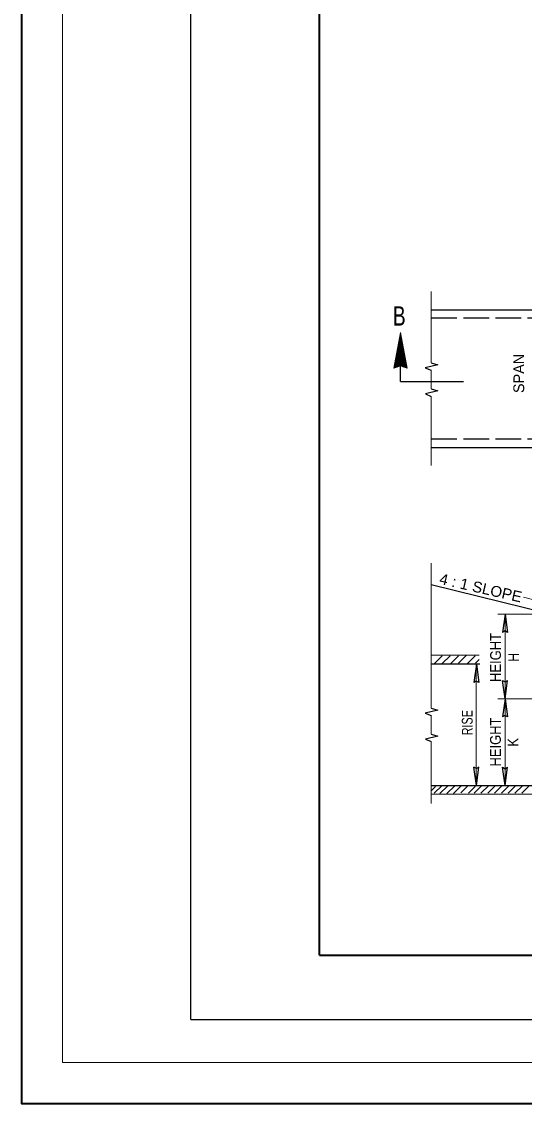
# Model space of a CAD drawing. Extents: x -1677 to -38, y -361 to 186.
# Drawn here: x -1677.4 to -1618.7, y -360.6 to -234.5 of the extents above; entities that cross this region are included whole.
import ezdxf

# ---------------------------------------------------------------- set-up
doc = ezdxf.new("R2010")
doc.units = 0
doc.header["$LTSCALE"] = 0.5
doc.linetypes.add('LONG_DASHED', pattern=[7.5, 6, -1.5])
doc.layers.add('1', color=7, linetype='Continuous', lineweight=25)
doc.layers.add('15', color=7, linetype='Continuous', lineweight=13)

msp = doc.modelspace()

# ---------------------------------------------------------------- linework, layer by layer
at = {"layer": '1', "lineweight": 13}
for p, q in [((-1672.6502, -355.8203), (-1672.6502, -125.8377)), ((-1629.6149, -265.9717), (-1629.6149, -274.2858)), ((-1629.6149, -275.3749), (-1629.6149, -275.1491)), ((-1629.6149, -277.3253), (-1629.6149, -275.1491)), ((-1629.6149, -286.2303), (-1629.6149, -278.1842)), ((-1629.6149, -314.527), (-1629.6149, -297.6419)), ((-1618.866, -301.6022), (-1615.8992, -302.341)), ((-1621.8532, -303.5622), (-1616.4482, -303.5622)), ((-1621.0061, -313.4278), (-1621.0061, -303.5622)), ((-1629.6149, -308.3582), (-1624.009, -308.3582)), ((-1629.2458, -309.3166), (-1628.3402, -308.4112)), ((-1628.3299, -309.3166), (-1627.4243, -308.4112)), ((-1627.3435, -309.3166), (-1626.4378, -308.4112)), ((-1626.4274, -309.2813), (-1625.5218, -308.3759)), ((-1625.4102, -309.3433), (-1624.5045, -308.4378)), ((-1624.4633, -309.292), (-1624.0131, -308.8412)), ((-1624.3618, -309.3709), (-1624.3618, -323.4753)), ((-1621.8532, -313.4278), (-1617.0487, -313.4278)), ((-1621.0061, -313.4278), (-1621.0061, -323.5459)), ((-1629.6149, -317.5666), (-1629.6149, -315.3903)), ((-1629.6149, -325.6266), (-1629.6149, -318.4255)), ((-1629.6149, -324.1674), (-1629.1249, -323.6776)), ((-1629.2648, -324.4541), (-1628.3597, -323.5487)), ((-1628.5952, -324.4892), (-1627.6902, -323.5838)), ((-1627.7849, -324.4892), (-1626.8799, -323.5838)), ((-1627.0097, -324.4892), (-1626.1047, -323.5838)), ((-1626.1539, -324.408), (-1625.3685, -323.6222)), ((-1625.2599, -324.4388), (-1624.4745, -323.653)), ((-1624.6141, -324.4541), (-1623.7091, -323.5487)), ((-1623.8191, -324.4541), (-1622.9139, -323.5487)), ((-1623.0235, -324.4541), (-1622.1187, -323.5487)), ((-1622.2282, -324.4541), (-1621.3228, -323.5487)), ((-1621.4327, -324.4541), (-1620.527, -323.5487)), ((-1620.637, -324.4541), (-1619.732, -323.5487)), ((-1619.8418, -324.4541), (-1618.9364, -323.5487)), ((-1619.0462, -324.4541), (-1618.1412, -323.5487)), ((-1629.6149, -324.5584), (-1535.4008, -324.5584)), ((-1672.6502, -355.8203), (-1312.6768, -355.8203))]:
    msp.add_line(p, q, dxfattribs=at)
at = {"layer": '1', "lineweight": 40}
for q in [(-1642.6527, -138.3369), (-1317.6768, -343.3212)]:
    msp.add_line((-1642.6527, -343.3212), q, dxfattribs=at)
at = {"layer": '1'}
for p, q in [((-1629.6149, -268.1078), (-1616.1598, -268.1078)), ((-1633.1976, -276.4372), (-1633.1976, -273.0707)), ((-1633.1976, -276.4372), (-1625.8501, -276.4372)), ((-1629.6149, -284.1591), (-1616.0973, -284.1591)), ((-1629.6149, -300.0991), (-1601.1827, -307.168)), ((-1621.0071, -303.5626), (-1621.2996, -305.6913)), ((-1621.0071, -303.5626), (-1620.7146, -305.6913)), ((-1629.6149, -309.3709), (-1623.9444, -309.3709)), ((-1624.3524, -309.417), (-1624.6449, -311.5457)), ((-1624.3524, -309.417), (-1624.0599, -311.5457)), ((-1621.0061, -313.4278), (-1621.2986, -311.2991)), ((-1621.0061, -313.4278), (-1620.7136, -311.2991)), ((-1621.0061, -313.4278), (-1621.2986, -315.5566)), ((-1621.0061, -313.4278), (-1620.7136, -315.5566)), ((-1624.3452, -323.5455), (-1624.6377, -321.4167)), ((-1624.3452, -323.5455), (-1624.0527, -321.4167)), ((-1621.0061, -323.5459), (-1621.2986, -321.4172)), ((-1621.0061, -323.5459), (-1620.7136, -321.4172)), ((-1629.6149, -323.5459), (-1535.4039, -323.5459)), ((-1657.651, -350.8203), (-1312.6768, -350.8203))]:
    msp.add_line(p, q, dxfattribs=at)
at = {"layer": '1', "linetype": 'LONG_DASHED'}
for p, q in [((-1629.6149, -269.0126), (-1616.1598, -269.0126)), ((-1629.6149, -283.1466), (-1616.1237, -283.1466))]:
    msp.add_line(p, q, dxfattribs=at)
at = {"layer": '1', "lineweight": 35}
msp.add_lwpolyline([(-1307.6739, -90.4184), (-1677.4181, -90.4184), (-1677.4181, -360.5953), (-1307.6739, -360.5953)], close=True, dxfattribs=at)
at = {"layer": '1'}
for points in [[(-1657.651, -350.8203), (-1657.651, -130.8369), (-1312.6768, -130.8369)], [(-1629.6149, -274.2858), (-1628.8509, -274.5028), (-1630.3072, -274.8526), (-1629.6149, -275.1491)], [(-1629.6149, -277.3253), (-1628.8291, -277.5474), (-1630.2855, -277.8974), (-1629.6149, -278.1842)], [(-1620.7146, -305.6913), (-1621.01, -305.5266), (-1621.2996, -305.6913)], [(-1624.0599, -311.5457), (-1624.3553, -311.3809), (-1624.6449, -311.5457)], [(-1621.2986, -311.2991), (-1621.0031, -311.4638), (-1620.7136, -311.2991)], [(-1629.6149, -314.527), (-1628.851, -314.7441), (-1630.3072, -315.0938), (-1629.6149, -315.3903)], [(-1620.7136, -315.5566), (-1621.0091, -315.3919), (-1621.2986, -315.5566)], [(-1629.6149, -317.5666), (-1628.8291, -317.7887), (-1630.2856, -318.1387), (-1629.6149, -318.4255)], [(-1624.0527, -321.4167), (-1624.3483, -321.5813), (-1624.6377, -321.4167)], [(-1621.2986, -321.4172), (-1621.0031, -321.5818), (-1620.7136, -321.4172)]]:
    msp.add_lwpolyline(points, dxfattribs=at)
at = {"layer": '15'}
for p, q in [((-1633.1318, -271.0866), (-1633.2578, -271.0866)), ((-1633.1376, -271.0562), (-1633.252, -271.0562)), ((-1633.2501, -274.6445), (-1633.2501, -271.0438)), ((-1633.1434, -271.0258), (-1633.2458, -271.0258)), ((-1633.1487, -270.9955), (-1633.2407, -270.9955)), ((-1633.1543, -270.9655), (-1633.2351, -270.9655)), ((-1633.1597, -270.9347), (-1633.2292, -270.9347)), ((-1633.1647, -270.9047), (-1633.2238, -270.9047)), ((-1633.2195, -274.6332), (-1633.2195, -270.8837)), ((-1633.1713, -270.8738), (-1633.217, -270.8738)), ((-1633.1766, -270.8433), (-1633.2116, -270.8433)), ((-1633.182, -270.8132), (-1633.2063, -270.8132)), ((-1633.1878, -270.7833), (-1633.2001, -270.7833)), ((-1633.193, -270.7524), (-1633.1941, -270.7524)), ((-1633.1895, -274.6428), (-1633.1895, -270.7747)), ((-1633.1592, -274.6534), (-1633.1592, -270.9409)), ((-1632.9043, -272.3316), (-1633.4934, -272.3316)), ((-1633.4932, -274.7272), (-1633.4932, -272.3243)), ((-1632.9095, -272.3012), (-1633.4882, -272.3012)), ((-1632.9149, -272.2707), (-1633.483, -272.2707)), ((-1632.9207, -272.2405), (-1633.4766, -272.2405)), ((-1632.9263, -272.2105), (-1633.4713, -272.2105)), ((-1632.9313, -272.1797), (-1633.4655, -272.1797)), ((-1633.4628, -274.7176), (-1633.4628, -272.1642)), ((-1632.9372, -272.1492), (-1633.4597, -272.1492)), ((-1632.9426, -272.1188), (-1633.4533, -272.1188)), ((-1632.9487, -272.0888), (-1633.4478, -272.0888)), ((-1632.9541, -272.0587), (-1633.4426, -272.0587)), ((-1632.9592, -272.0278), (-1633.4363, -272.0278)), ((-1633.432, -274.707), (-1633.432, -272.0043)), ((-1632.9647, -271.9982), (-1633.4313, -271.9982)), ((-1632.9703, -271.967), (-1633.4249, -271.967)), ((-1632.9762, -271.9368), (-1633.4195, -271.9368)), ((-1632.9816, -271.9063), (-1633.4134, -271.9063)), ((-1632.9878, -271.8768), (-1633.4076, -271.8768)), ((-1633.4022, -274.6968), (-1633.4022, -271.8442)), ((-1632.9926, -271.8459), (-1633.4022, -271.8459)), ((-1632.9988, -271.8159), (-1633.3959, -271.8159)), ((-1633.0041, -271.7855), (-1633.3905, -271.7855)), ((-1633.0099, -271.7545), (-1633.3845, -271.7545)), ((-1633.0149, -271.7245), (-1633.3791, -271.7245)), ((-1633.0207, -271.6937), (-1633.3734, -271.6937)), ((-1633.3718, -274.6855), (-1633.3718, -271.6842)), ((-1633.0259, -271.6645), (-1633.3672, -271.6645)), ((-1633.0322, -271.6332), (-1633.3618, -271.6332)), ((-1633.0372, -271.6033), (-1633.3557, -271.6033)), ((-1633.0428, -271.5726), (-1633.3499, -271.5726)), ((-1633.0483, -271.5426), (-1633.3437, -271.5426)), ((-1633.3413, -274.6753), (-1633.3413, -271.5247)), ((-1633.0541, -271.5113), (-1633.3384, -271.5113)), ((-1633.0595, -271.4812), (-1633.3328, -271.4812)), ((-1633.0655, -271.4513), (-1633.3267, -271.4513)), ((-1633.0709, -271.4203), (-1633.3213, -271.4203)), ((-1633.0766, -271.3903), (-1633.3153, -271.3903)), ((-1633.3109, -274.6651), (-1633.3109, -271.3645)), ((-1633.0824, -271.3595), (-1633.3099, -271.3595)), ((-1633.0878, -271.3295), (-1633.3038, -271.3295)), ((-1633.0934, -271.2995), (-1633.2976, -271.2995)), ((-1633.0984, -271.2682), (-1633.2926, -271.2682)), ((-1633.1042, -271.238), (-1633.287, -271.238)), ((-1633.1097, -271.208), (-1633.2807, -271.208)), ((-1633.2801, -274.6547), (-1633.2801, -271.2043)), ((-1633.1151, -271.178), (-1633.2755, -271.178)), ((-1633.1212, -271.147), (-1633.2693, -271.147)), ((-1633.1266, -271.117), (-1633.2637, -271.117)), ((-1633.1287, -274.6634), (-1633.1287, -271.1067)), ((-1633.0983, -274.6728), (-1633.0983, -271.2726)), ((-1633.068, -274.6834), (-1633.068, -271.4382)), ((-1633.0372, -274.693), (-1633.0372, -271.6041)), ((-1633.0063, -274.7041), (-1633.0063, -271.7699)), ((-1632.9768, -274.713), (-1632.9768, -271.9366)), ((-1632.9463, -274.7234), (-1632.9463, -272.1016)), ((-1632.9162, -274.7328), (-1632.9162, -272.2682)), ((-1633.7358, -274.812), (-1633.7358, -273.6055)), ((-1632.6703, -273.6076), (-1633.7358, -273.6076)), ((-1632.6757, -273.5774), (-1633.7303, -273.5774)), ((-1632.6817, -273.5466), (-1633.7245, -273.5466)), ((-1632.6872, -273.5166), (-1633.7187, -273.5166)), ((-1632.6922, -273.4866), (-1633.7133, -273.4866)), ((-1632.6987, -273.4557), (-1633.7076, -273.4557)), ((-1633.7055, -274.8017), (-1633.7055, -273.4453)), ((-1632.7037, -273.4255), (-1633.7013, -273.4255)), ((-1632.7091, -273.3951), (-1633.6959, -273.3951)), ((-1632.7149, -273.3647), (-1633.6899, -273.3647)), ((-1632.7203, -273.3338), (-1633.6841, -273.3338)), ((-1632.7253, -273.3034), (-1633.6788, -273.3034)), ((-1633.6755, -274.7909), (-1633.6755, -273.2849)), ((-1632.7313, -273.2737), (-1633.6726, -273.2737)), ((-1632.7372, -273.2432), (-1633.6666, -273.2432)), ((-1632.7422, -273.2128), (-1633.6608, -273.2128)), ((-1632.7487, -273.1824), (-1633.6557, -273.1824)), ((-1632.7537, -273.152), (-1633.6501, -273.152)), ((-1633.6447, -274.7805), (-1633.6447, -273.1251)), ((-1632.7591, -273.1217), (-1633.6443, -273.1217)), ((-1632.7651, -273.0908), (-1633.6384, -273.0908)), ((-1632.7699, -273.0609), (-1633.6326, -273.0609)), ((-1632.7759, -273.0301), (-1633.6267, -273.0301)), ((-1632.7816, -272.9999), (-1633.6208, -272.9999)), ((-1632.787, -272.9695), (-1633.6153, -272.9695)), ((-1633.6149, -274.7695), (-1633.6149, -272.9655)), ((-1632.7928, -272.9391), (-1633.6097, -272.9391)), ((-1632.7984, -272.9087), (-1633.6038, -272.9087)), ((-1632.8037, -272.8787), (-1633.5978, -272.8787)), ((-1632.8095, -272.8483), (-1633.592, -272.8483)), ((-1632.8151, -272.8176), (-1633.5866, -272.8176)), ((-1633.5845, -274.7597), (-1633.5845, -272.8049)), ((-1632.8205, -272.7872), (-1633.5805, -272.7872)), ((-1632.8259, -272.7568), (-1633.5751, -272.7568)), ((-1632.8313, -272.7267), (-1633.5688, -272.7267)), ((-1632.837, -272.6968), (-1633.5632, -272.6968)), ((-1632.8428, -272.6662), (-1633.5578, -272.6662)), ((-1633.5538, -274.7493), (-1633.5538, -272.6453)), ((-1632.8487, -272.6357), (-1633.552, -272.6357)), ((-1632.8542, -272.6053), (-1633.5457, -272.6053)), ((-1632.8592, -272.5749), (-1633.5405, -272.5749)), ((-1632.8647, -272.5445), (-1633.5342, -272.5445)), ((-1632.8705, -272.5143), (-1633.5293, -272.5143)), ((-1633.5237, -274.7391), (-1633.5237, -272.4849)), ((-1632.8762, -272.4838), (-1633.5228, -272.4838)), ((-1632.8812, -272.4534), (-1633.517, -272.4534)), ((-1632.887, -272.423), (-1633.5113, -272.423)), ((-1632.893, -272.3926), (-1633.5055, -272.3926)), ((-1632.898, -272.362), (-1633.4999, -272.362)), ((-1632.8853, -274.743), (-1632.8853, -272.4338)), ((-1632.8553, -274.7534), (-1632.8553, -272.5999)), ((-1632.8249, -274.7637), (-1632.8249, -272.7653)), ((-1632.7945, -274.7733), (-1632.7945, -272.9317)), ((-1632.7642, -274.7834), (-1632.7642, -273.0972)), ((-1632.7338, -274.793), (-1632.7338, -273.2628)), ((-1632.7037, -274.8037), (-1632.7037, -273.4288)), ((-1632.673, -274.8138), (-1632.673, -273.5945)), ((-1633.8542, -274.8526), (-1633.9726, -274.8526)), ((-1633.7662, -274.8226), (-1633.967, -274.8226)), ((-1633.678, -274.7924), (-1633.9607, -274.7924)), ((-1633.5903, -274.762), (-1633.9555, -274.762)), ((-1633.5022, -274.7312), (-1633.9495, -274.7312)), ((-1633.9484, -274.8859), (-1633.9484, -274.7255)), ((-1633.4149, -274.7016), (-1633.9438, -274.7016)), ((-1633.3267, -274.6707), (-1633.938, -274.6707)), ((-1633.2387, -274.6401), (-1633.9326, -274.6401)), ((-1632.4868, -274.6097), (-1633.9262, -274.6097)), ((-1632.4922, -274.5793), (-1633.9207, -274.5793)), ((-1633.9184, -274.8747), (-1633.9184, -274.5662)), ((-1632.4984, -274.5488), (-1633.9151, -274.5488)), ((-1632.5028, -274.5188), (-1633.9092, -274.5188)), ((-1632.5082, -274.4887), (-1633.9034, -274.4887)), ((-1632.5147, -274.4582), (-1633.8974, -274.4582)), ((-1632.5197, -274.4278), (-1633.8916, -274.4278)), ((-1633.8876, -274.8642), (-1633.8876, -274.4059)), ((-1632.5251, -274.397), (-1633.8859, -274.397)), ((-1632.5316, -274.3674), (-1633.8801, -274.3674)), ((-1632.5366, -274.3367), (-1633.8747, -274.3367)), ((-1632.5416, -274.3063), (-1633.8684, -274.3063)), ((-1632.5483, -274.2759), (-1633.863, -274.2759)), ((-1633.8576, -274.8542), (-1633.8576, -274.2459)), ((-1632.5534, -274.2459), (-1633.8576, -274.2459)), ((-1632.5593, -274.2151), (-1633.8516, -274.2151)), ((-1632.5647, -274.1845), (-1633.8455, -274.1845)), ((-1632.5701, -274.1545), (-1633.8397, -274.1545)), ((-1632.5757, -274.1241), (-1633.8341, -274.1241)), ((-1632.5812, -274.0937), (-1633.8283, -274.0937)), ((-1633.8266, -274.8437), (-1633.8266, -274.0859)), ((-1632.5866, -274.0632), (-1633.8228, -274.0632)), ((-1632.5922, -274.033), (-1633.8163, -274.033)), ((-1632.5976, -274.0026), (-1633.8113, -274.0026)), ((-1632.6038, -273.9716), (-1633.8055, -273.9716)), ((-1632.6095, -273.9413), (-1633.7995, -273.9413)), ((-1633.797, -274.8337), (-1633.797, -273.9262)), ((-1632.6142, -273.9113), (-1633.7938, -273.9113)), ((-1632.6201, -273.8812), (-1633.7882, -273.8812)), ((-1632.6263, -273.8508), (-1633.7824, -273.8508)), ((-1632.6309, -273.8203), (-1633.7763, -273.8203)), ((-1632.6372, -273.7895), (-1633.7709, -273.7895)), ((-1633.7662, -274.8222), (-1633.7662, -273.7653)), ((-1632.6424, -273.7591), (-1633.7645, -273.7591)), ((-1632.648, -273.7287), (-1633.7595, -273.7287)), ((-1632.6538, -273.6982), (-1633.7537, -273.6982)), ((-1632.6595, -273.668), (-1633.7476, -273.668)), ((-1632.6649, -273.6376), (-1633.7422, -273.6376)), ((-1632.4816, -274.6401), (-1633.1976, -274.6401)), ((-1632.4757, -274.6707), (-1633.1053, -274.6707)), ((-1632.4701, -274.7016), (-1633.0138, -274.7016)), ((-1632.4645, -274.7312), (-1632.9213, -274.7312)), ((-1632.4584, -274.762), (-1632.8301, -274.762)), ((-1632.4533, -274.7924), (-1632.7372, -274.7924)), ((-1632.4472, -274.8226), (-1632.6462, -274.8226)), ((-1632.6424, -274.8238), (-1632.6424, -273.7609)), ((-1632.612, -274.8337), (-1632.612, -273.9262)), ((-1632.582, -274.8437), (-1632.582, -274.0924)), ((-1632.4424, -274.8526), (-1632.5538, -274.8526)), ((-1632.5516, -274.8542), (-1632.5516, -274.2578)), ((-1632.5213, -274.8638), (-1632.5213, -274.4245)), ((-1632.4907, -274.8741), (-1632.4907, -274.5895)), ((-1632.4605, -274.8838), (-1632.4605, -274.7559)), ((-1633.9792, -274.8955), (-1633.9792, -274.8859)), ((-1633.942, -274.8834), (-1633.9784, -274.8834)), ((-1632.4367, -274.8834), (-1632.4624, -274.8834))]:
    msp.add_line(p, q, dxfattribs=at)
msp.add_lwpolyline([(-1633.9812, -274.8966), (-1633.1938, -270.7487), (-1632.4345, -274.8926), (-1633.2191, -274.6328)], close=True, dxfattribs=at)

# ---------------------------------------------------------------- texts
at = {"layer": '1', "width": 0.75}
msp.add_text('B', height=2.25, dxfattribs=at).set_placement((-1634.1041, -269.933))
at = {"layer": '1'}
msp.add_text('SPAN ', height=1.256, rotation=90, dxfattribs=at).set_placement((-1618.7714, -277.7972))
for s, rotation, width, p in [('4 : 1 SLOPE', 347.08, 1.05, (-1628.7538, -300.0212)), ('HEIGHT', 90, 0.9, (-1621.4846, -311.4734)), ('H', 90, 0.85, (-1619.3816, -309.1226)), ('RISE', 90, 0.75, (-1624.7889, -317.6993)), ('HEIGHT', 90, 0.9, (-1621.4932, -321.3346)), ('K', 90, 0.9, (-1619.4518, -319.0132))]:
    msp.add_text(s, height=1.256, rotation=rotation, dxfattribs=dict(at, width=width)).set_placement(p)

doc.saveas('drawing.dxf')
